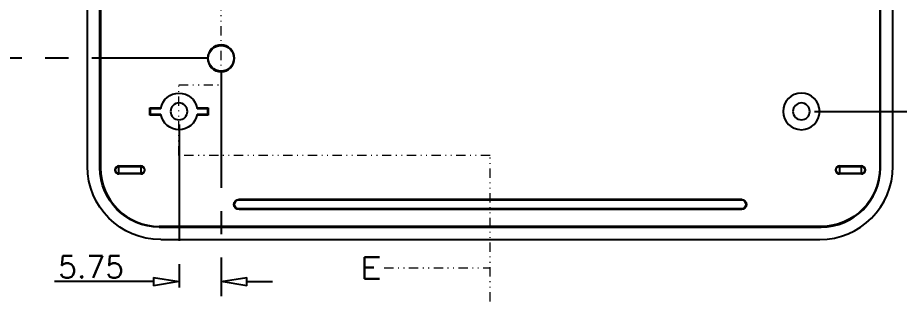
# Model space of a CAD drawing. Header units: millimetres. Extents: x 3683 to 5830, y 1279 to 1555.
# Drawn here: x 4621.1 to 4741.6, y 1432.5 to 1471.3 of the extents above; entities that cross this region are included whole.
import ezdxf

# ---------------------------------------------------------------- set-up
doc = ezdxf.new("R2010")
doc.units = ezdxf.units.MM
doc.header["$LTSCALE"] = 0.5
doc.linetypes.add('CENTER', pattern=[50.8, 31.75, -6.35, 6.35, -6.35])
doc.linetypes.add('DIVIDE', pattern=[31.75, 12.7, -6.35, 0, -6.35, 0, -6.35])
doc.layers.add('1', color=7, linetype='Continuous', true_color=0xffffff)
doc.layers.add('112', color=7, linetype='Continuous', true_color=0xffffff)
doc.layers.add('dim', color=82, linetype='Continuous', lineweight=9)
doc.layers.add('hatch', color=56, linetype='Continuous', lineweight=9)
doc.styles.add('blockfont', font='simplex.shx', dxfattribs={"bigfont": 'bigfont'})
doc.styles.get("Standard").update_dxf_attribs({"font": 'txt', "bigfont": 'gbcbig.shx'})
doc.dimstyles.new('VT-3.00', dxfattribs={"dimtxt": 3, "dimasz": 3.5, "dimexe": 2, "dimexo": 1.8, "dimgap": 0.5, "dimtad": 1, "dimzin": 0, "dimdsep": 46, "dimtxsty": 'Standard', "dimblk": 'CLOSEDBLANK', "dimcen": 0.3, "dimclrd": 1, "dimclre": 1, "dimclrt": 7, "dimadec": 1, "dimazin": 0, "dimtfac": 1, "dimtofl": 0, "dimtmove": 0, "dimatfit": 3, "dimldrblk": 'CLOSEDBLANK', "dimfxl": 0, "dimtolj": 1, "dimtzin": 0, "dimarcsym": 0})

# ---------------------------------------------------------------- blocks, each defined once
blk = doc.blocks.new('_ClosedBlank')
at = {"color": 0, "linetype": 'ByBlock', "lineweight": -2}
for p, q in [((-1, 0.167), (0, 0)), ((-1, 0.167), (-1, -0.167)), ((0, 0), (-1, -0.167))]:
    blk.add_line(p, q, dxfattribs=at)
blk = doc.blocks.new('*D43')
at = {"layer": 'Defpoints', "color": 0, "linetype": 'CENTER'}
for p in [(9198.93, 3096.1), (9217.4, 3096.1), (9198.93, 3051.1)]:
    blk.add_point(p, dxfattribs=at)
at = {"layer": 'dim', "color": 1, "linetype": 'CENTER', "lineweight": -2}
for p, q in [((9200.73, 3096.1), (9219.4, 3096.1)), ((9217.4, 3054.6), (9217.4, 3092.6)), ((9200.73, 3051.1), (9219.4, 3051.1))]:
    blk.add_line(p, q, dxfattribs=at)
at = {"layer": 'dim', "color": 1, "linetype": 'CENTER', "lineweight": -2, "xscale": 3.5, "yscale": 3.5, "zscale": 3.5}
for p, rotation in [((9217.4, 3096.1), 90), ((9217.4, 3051.1), 270)]:
    blk.add_blockref('_ClosedBlank', p, dxfattribs=dict(at, rotation=rotation))
at = {"layer": 'dim', "color": 7, "linetype": 'CENTER', "insert": (9215.4, 3073.6), "char_height": 3, "attachment_point": 5, "rotation": 90}
blk.add_mtext('\\A1;45.00', dxfattribs=at)
blk = doc.blocks.new('*D44')
at = {"layer": 'Defpoints', "color": 0, "linetype": 'CENTER'}
for p in [(9119.68, 3058.35), (9113.93, 3051.1), (9113.93, 3027.86)]:
    blk.add_point(p, dxfattribs=at)
at = {"layer": 'dim', "color": 1, "linetype": 'CENTER', "lineweight": -2}
for p, q in [((9119.68, 3056.55), (9119.68, 3025.86)), ((9113.93, 3049.3), (9113.93, 3025.86)), ((9110.43, 3027.86), (9096.93, 3027.86)), ((9123.18, 3027.86), (9126.68, 3027.86))]:
    blk.add_line(p, q, dxfattribs=at)
at = {"layer": 'dim', "color": 1, "linetype": 'CENTER', "lineweight": -2, "xscale": 3.5, "yscale": 3.5, "zscale": 3.5}
blk.add_blockref('_ClosedBlank', (9113.93, 3027.86), dxfattribs=at)
at = {"layer": 'dim', "color": 1, "linetype": 'CENTER', "lineweight": -2, "xscale": 3.5, "yscale": 3.5, "zscale": 3.5, "rotation": 180}
blk.add_blockref('_ClosedBlank', (9119.68, 3027.86), dxfattribs=at)
at = {"layer": 'dim', "color": 7, "linetype": 'CENTER', "insert": (9101.93, 3029.86), "char_height": 3, "attachment_point": 5}
blk.add_mtext('\\A1;5.75', dxfattribs=at)
blk = doc.blocks.new('*D49')
at = {"layer": 'Defpoints', "color": 0, "linetype": 'CENTER'}
for p in [(9078.36, 3096.6), (9119.68, 3096.6), (9119.68, 3058.35)]:
    blk.add_point(p, dxfattribs=at)
at = {"layer": 'dim', "color": 1, "linetype": 'CENTER', "lineweight": -2}
for p, q in [((9117.88, 3096.6), (9076.36, 3096.6)), ((9078.36, 3061.85), (9078.36, 3093.1)), ((9117.88, 3058.35), (9076.36, 3058.35))]:
    blk.add_line(p, q, dxfattribs=at)
at = {"layer": 'dim', "color": 1, "linetype": 'CENTER', "lineweight": -2, "xscale": 3.5, "yscale": 3.5, "zscale": 3.5}
for p, rotation in [((9078.36, 3096.6), 90), ((9078.36, 3058.35), 270)]:
    blk.add_blockref('_ClosedBlank', p, dxfattribs=dict(at, rotation=rotation))
at = {"layer": 'dim', "color": 7, "linetype": 'CENTER', "insert": (9076.36, 3077.47), "char_height": 3, "attachment_point": 5, "rotation": 90}
blk.add_mtext('\\A1;38.25', dxfattribs=at)

msp = doc.modelspace()

# ---------------------------------------------------------------- linework, layer by layer
at = {"layer": '112', "color": 7}
for p, q in [((4630.668, 1450.968), (4630.668, 1507.968)), ((4632.374, 1450.768), (4632.374, 1507.968)), ((4632.468, 1507.968), (4632.468, 1450.768)), ((4738.868, 1507.968), (4738.868, 1450.768)), ((4738.963, 1450.768), (4738.963, 1507.968)), ((4740.668, 1450.968), (4740.668, 1507.968)), ((4639.168, 1458.968), (4640.719, 1458.968)), ((4639.257, 1458.879), (4639.168, 1458.968)), ((4639.168, 1457.968), (4639.168, 1458.968)), ((4639.257, 1458.879), (4640.702, 1458.879)), ((4639.257, 1458.057), (4639.257, 1458.879)), ((4645.618, 1458.968), (4647.168, 1458.968)), ((4645.634, 1458.879), (4647.079, 1458.879)), ((4647.079, 1458.879), (4647.168, 1458.968)), ((4647.079, 1458.879), (4647.079, 1458.057)), ((4647.168, 1458.968), (4647.168, 1457.968)), ((4639.257, 1458.057), (4639.168, 1457.968)), ((4640.719, 1457.968), (4639.168, 1457.968)), ((4640.702, 1458.057), (4639.257, 1458.057)), ((4647.168, 1457.968), (4645.618, 1457.968)), ((4647.079, 1458.057), (4645.634, 1458.057)), ((4647.079, 1458.057), (4647.168, 1457.968)), ((4632.468, 1450.768), (4632.374, 1450.768)), ((4634.968, 1450.938), (4634.968, 1451.015)), ((4634.968, 1451.015), (4637.968, 1451.015)), ((4634.968, 1449.998), (4634.968, 1450.938)), ((4634.968, 1450.938), (4637.968, 1450.938)), ((4637.968, 1449.999), (4634.968, 1449.999)), ((4634.968, 1449.921), (4634.968, 1449.998)), ((4637.968, 1449.921), (4634.968, 1449.921)), ((4637.968, 1451.015), (4637.968, 1450.938)), ((4637.968, 1450.938), (4637.968, 1449.998)), ((4637.968, 1449.998), (4637.968, 1449.921)), ((4733.368, 1451.015), (4733.368, 1450.938)), ((4733.368, 1451.015), (4736.368, 1451.015)), ((4733.368, 1450.938), (4733.368, 1449.998)), ((4733.368, 1450.938), (4736.368, 1450.938)), ((4736.368, 1449.999), (4733.368, 1449.999)), ((4733.368, 1449.998), (4733.368, 1449.921)), ((4736.368, 1449.921), (4733.368, 1449.921)), ((4736.368, 1450.938), (4736.368, 1451.015)), ((4736.368, 1449.998), (4736.368, 1450.938)), ((4736.368, 1449.921), (4736.368, 1449.998)), ((4738.868, 1450.768), (4738.963, 1450.768)), ((4651.368, 1446.374), (4651.368, 1446.468)), ((4651.368, 1446.468), (4719.968, 1446.468)), ((4651.368, 1446.374), (4719.968, 1446.374)), ((4719.968, 1446.374), (4719.968, 1446.468)), ((4719.968, 1445.163), (4651.368, 1445.163)), ((4651.368, 1445.163), (4651.368, 1445.068)), ((4719.968, 1445.068), (4651.368, 1445.068)), ((4719.968, 1445.163), (4719.968, 1445.068)), ((4640.468, 1442.674), (4640.468, 1442.768)), ((4730.868, 1442.768), (4640.468, 1442.768)), ((4640.468, 1442.674), (4730.868, 1442.674)), ((4730.868, 1442.674), (4730.868, 1442.768)), ((4640.668, 1440.968), (4730.668, 1440.968))]:
    msp.add_line(p, q, dxfattribs=at)
at = {"layer": '112', "color": 7, "extrusion": (0, 0, -1)}
for centre, radius in [((-4648.918, 1465.718), 1.838), ((-4728.168, 1458.468), 2.5), ((-4643.168, 1458.468), 1.15), ((-4728.168, 1458.468), 1.15)]:
    msp.add_circle(centre, radius, dxfattribs=at)
at = {"layer": '112', "color": 7}
msp.add_circle((4648.918, 1465.718), 1.75, dxfattribs=at)
at = {"layer": '112', "color": 7, "extrusion": (0, 0, -1)}
for centre, radius, start, end in [((-4643.168, 1458.468), 2.5, 9.46209, 170.53791), ((-4643.168, 1458.468), 2.5, 189.46209, 350.53791), ((-4634.968, 1450.468), 0.47, 270, 90), ((-4637.968, 1450.468), 0.47, 90, 270), ((-4733.368, 1450.468), 0.47, 270, 90), ((-4736.368, 1450.468), 0.47, 90, 270), ((-4651.368, 1445.768), 0.7, 270, 90), ((-4719.968, 1445.768), 0.7, 90, 270)]:
    msp.add_arc(centre, radius, start, end, dxfattribs=at)
at = {"layer": '112', "color": 7, "extrusion": (1.22461e-16, 0, -1)}
for centre, radius, start, end in [((-4640.668, 1450.968), 10, 270, 0), ((-4640.468, 1450.768), 8.094, 270, 0), ((-4730.868, 1450.768), 8, 180, 270), ((-4651.368, 1445.768), 0.606, 270, 90), ((-4719.968, 1445.768), 0.606, 90, 270)]:
    msp.add_arc(centre, radius, start, end, dxfattribs=at)
at = {"layer": '112', "color": 7}
for centre, radius, start, end in [((4640.468, 1450.768), 8, 180, 270), ((4634.968, 1450.468), 0.547, 90, 270), ((4637.968, 1450.468), 0.547, 270, 90), ((4730.668, 1450.968), 10, 270, 0), ((4730.868, 1450.768), 8.094, 270, 0), ((4733.368, 1450.468), 0.547, 90, 270), ((4736.368, 1450.468), 0.547, 270, 90)]:
    msp.add_arc(centre, radius, start, end, dxfattribs=at)
at = {"layer": 'hatch', "color": 2, "linetype": 'DIVIDE', "ltscale": 0.2}
for p, q in [((4648.918, 1462.093), (4648.918, 1484.593)), ((4643.168, 1452.468), (4643.168, 1462.093)), ((4643.168, 1462.093), (4648.918, 1462.093)), ((4685.668, 1452.468), (4643.168, 1452.468)), ((4685.668, 1432.536), (4685.668, 1452.468)), ((4671.206, 1437.106), (4685.668, 1437.106))]:
    msp.add_line(p, q, dxfattribs=at)
msp.add_solid([(4685.668, 1437.106), (4682.668, 1436.302), (4682.668, 1437.91), (4685.668, 1437.106)], dxfattribs=at)

# ---------------------------------------------------------------- texts
at = {"layer": '1', "color": 7, "style": 'blockfont', "width": 1.234}
msp.add_text('E', height=3, dxfattribs=at).set_placement((4667.853, 1435.588))

# ---------------------------------------------------------------- dimensions: what is measured, and where the dimension line sits
at = {"layer": 'dim', "linetype": 'CENTER'}
for base, p1, p2, picture, middle in [((4607.6, 1503.968), (4648.918, 1465.718), (4648.918, 1503.968), '*D49', (4605.6, 1484.843)), ((4746.642, 1503.468), (4728.168, 1458.468), (4728.168, 1503.468), '*D43', (4744.642, 1480.968))]:
    dim = msp.add_linear_dim(base=base, p1=p1, p2=p2, angle=90, dimstyle='VT-3.00', dxfattribs=at)
    dim.commit()
    dim.dimension.update_dxf_attribs({"geometry": picture, "text_midpoint": middle, "insert": (-4470.759, -1592.63)})
dim = msp.add_linear_dim(base=(4643.168, 1435.233), p1=(4648.918, 1465.718), p2=(4643.168, 1458.468), dimstyle='VT-3.00', dxfattribs=at)
dim.commit()
dim.dimension.update_dxf_attribs({"geometry": '*D44', "text_midpoint": (4631.168, 1437.233), "insert": (-4470.759, -1592.63)})

doc.saveas('drawing.dxf')
